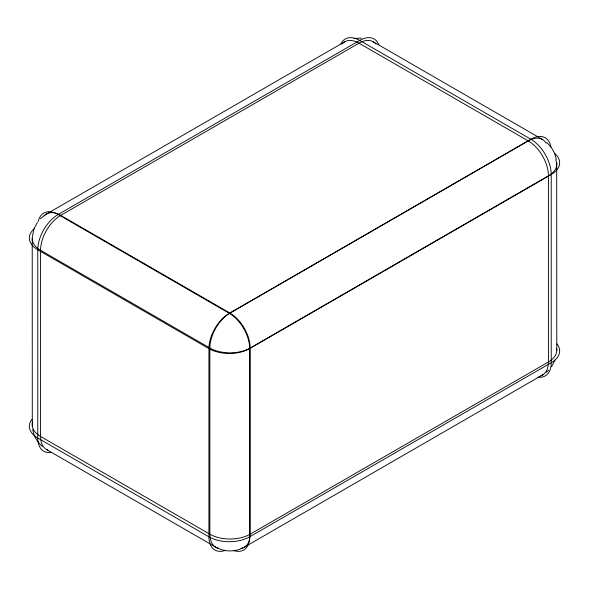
<?xml version="1.0" encoding="UTF-8"?>
<svg xmlns="http://www.w3.org/2000/svg" width="589" height="589" viewBox="0 0 589 589"><rect width="100%" height="100%" fill="white"/><g stroke="black" fill="none" stroke-linecap="round" stroke-linejoin="round"><path stroke-width="0.88" d="M32.226 238.648L32.299 425.987M556.774 350.352L556.701 163.013M555.066 360.063L551.576 366.667M37.424 222.333L33.934 228.937L32.38 236.947A28.5 16.455 0 0 0 40.575 250.288L209.861 348.018A28.5 16.455 0 0 0 250.163 348.018L548.425 175.824A28.5 16.455 0 0 0 555.802 159.928M40.354 218.769L45.5 214.617L344.742 41.767M546.217 372.255L548.646 370.231M244.258 547.233L543.5 374.383M242.712 547.947C234.672 552.092 224.829 551.79 216.811 547.755L46.479 449.495M354.004 38.395L361.462 38.108M373.242 41.767L542.521 139.505M546.747 142.567C551.665 146.941 555.368 153.007 556.215 159.604M42.253 446.433C37.335 442.059 33.632 435.993 32.785 429.396M32.042 419.221A28.817 16.639 0 0 0 37.777 438.01A28.817 16.639 -60 0 0 51.184 452.381M224.895 550.575A28.817 16.639 -60 0 1 208.926 536.822L37.777 438.01L37.777 249.795A28.817 16.639 0 0 1 34.552 228.495M550.914 147.081A28.817 16.639 -60 0 0 530.844 139.225L359.702 40.413A28.817 16.639 60 0 0 340.876 44.072M378.845 44.838A28.817 16.639 -60 0 0 359.702 40.413L58.156 214.506A28.817 16.639 60 0 0 38.263 221.464M537.816 377.093A28.817 16.639 60 0 0 551.223 362.728A28.817 16.639 0 0 0 556.958 343.932M554.448 153.206A28.817 16.639 0 0 1 551.223 174.513L551.223 362.728L249.677 536.822A28.817 16.639 60 0 1 233.708 550.575M48.026 450.217A28.5 16.455 -60 0 1 40.575 436.449A28.5 16.455 0 0 1 32.726 421.753M218.659 548.33A28.5 16.455 -60 0 1 209.861 534.186L40.575 436.449L40.575 250.288A28.5 16.455 -60 0 1 60.726 215.383L358.988 43.181A28.5 16.455 -60 0 1 375.856 43.976M241.041 548.396A28.5 16.455 60 0 0 250.163 534.186L548.425 361.985A28.5 16.455 0 0 0 556.62 348.651M540.835 375.797A28.5 16.455 60 0 0 548.425 361.985L548.425 175.824A28.5 16.455 60 0 0 528.274 140.918L358.988 43.181A28.5 16.455 60 0 0 342.121 43.976M546.172 143.164A28.5 16.455 -60 0 0 528.274 140.918L230.012 313.112A28.5 16.455 -60 0 0 209.861 348.018L209.861 534.186A28.5 16.455 0 0 0 250.163 534.186L250.163 348.018A28.5 16.455 60 0 0 230.012 313.112L60.726 215.383A28.5 16.455 60 0 0 44.079 215.927M530.844 139.225L229.298 313.319A28.817 16.639 -60 0 0 208.926 348.607L208.926 536.822A28.817 16.639 0 0 0 249.677 536.822L249.677 348.607A28.817 16.639 60 0 0 229.298 313.319L58.156 214.506A28.817 16.639 -60 0 0 37.777 249.795L208.926 348.607A28.817 16.639 0 0 0 249.677 348.607L551.223 174.513A28.817 16.639 60 0 0 530.844 139.225"/></g></svg>
